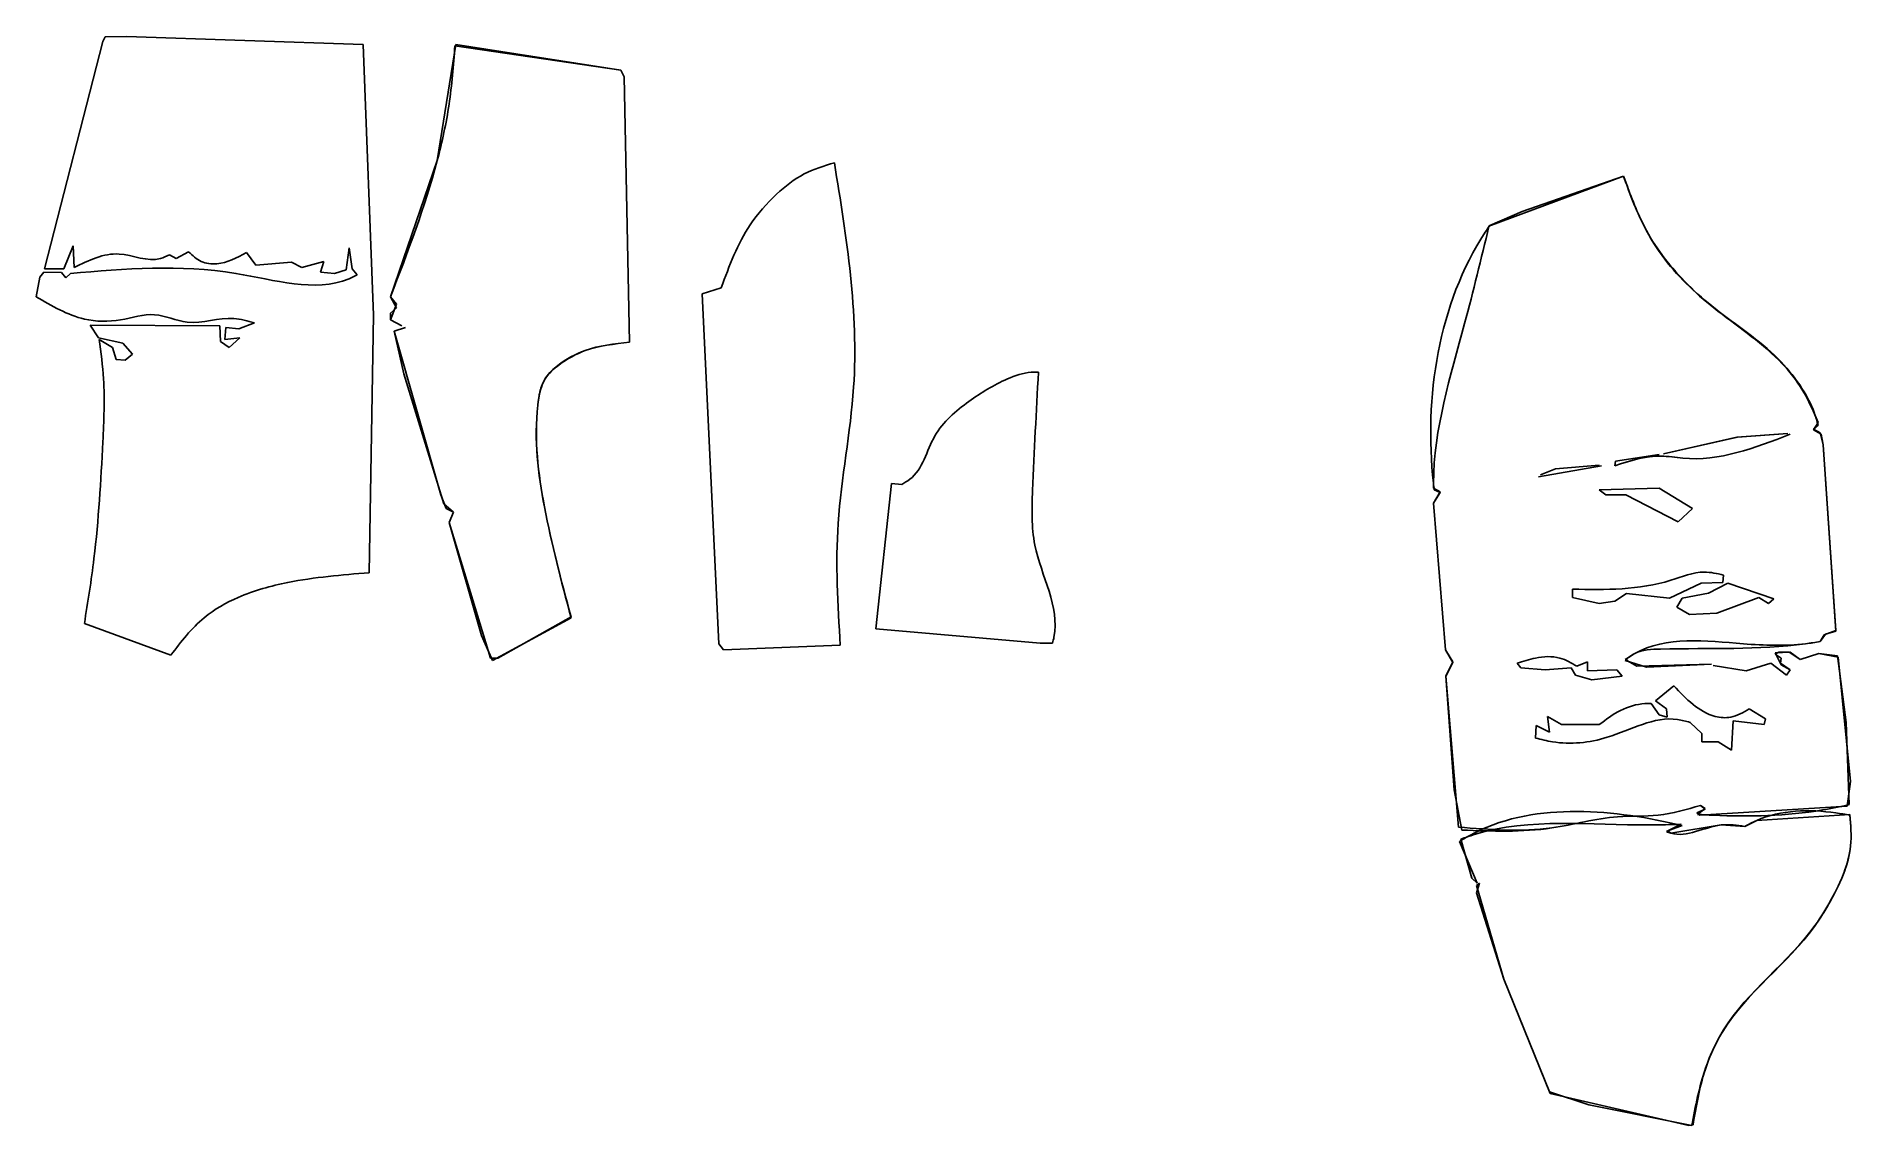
# Model space of a CAD drawing. Header units: metres. Extents: x 1 to 118, y 4 to 74.
import ezdxf

# ---------------------------------------------------------------- set-up
doc = ezdxf.new("R2010")
doc.units = ezdxf.units.M

msp = doc.modelspace()

# ---------------------------------------------------------------- linework, layer by layer
at = {"color": 5}
for points in [[(1.86, 59.37), (5.62, 74.03), (5.77, 74.32)], [(5.77, 74.32), (7.15, 74.36), (22.4, 73.83)], [(22.4, 73.83), (23.07, 56.38), (22.78, 39.79)], [(24.16, 57.58), (27.17, 66.36), (28.36, 73.83)], [(39.56, 54.64), (39.22, 71.76), (38.99, 72.19)], [(38.99, 72.19), (39.22, 71.76), (39.56, 54.64)], [(94.99, 62.16), (97.08, 63.08), (103.61, 65.35)], [(1.33, 57.58), (1.57, 58.84), (1.81, 59.17)], [(21.3, 59.32), (20.54, 59.08), (19.64, 59.17)], [(13.54, 55.6), (14.39, 55.51), (15.39, 55.89)], [(27.74, 43.93), (27.4, 44.8), (24.4, 55.36)], [(24.4, 55.36), (25.02, 52.61), (27.6, 44.22)], [(106.19, 47.45), (110.9, 48.52), (114.19, 48.76)], [(114.19, 48.76), (110.95, 48.52), (106.19, 47.45)], [(116.29, 48.8), (116.48, 48.03), (117.29, 36.02)], [(117.29, 36.07), (116.48, 48.03), (116.34, 48.71)], [(98.27, 46.1), (99.23, 46.49), (102.04, 46.73)], [(102.04, 46.73), (99.23, 46.49), (98.27, 46.1)], [(107.14, 43.07), (103.76, 44.8), (102.47, 44.8)], [(92.6, 34), (92.13, 34.82), (91.36, 44.27)], [(91.36, 44.27), (92.13, 34.82), (92.6, 34.05)], [(30.74, 34.14), (30.03, 35.74), (27.93, 43.02)], [(110, 39.16), (108.62, 39.11), (106.57, 38.15)], [(107.38, 38.15), (109.09, 38.48), (110.33, 39.11)], [(103.8, 38.44), (103.04, 37.95), (102.04, 37.81)], [(112.33, 38.2), (109.62, 37.18), (107.85, 37.09)], [(30.6, 34.29), (31.07, 34.29), (35.79, 36.94)], [(92.6, 34.05), (92.17, 33.13), (92.98, 23.39)], [(109.28, 33.9), (105.09, 33.71), (103.71, 34.14)], [(113.1, 33.95), (111.52, 33.47), (109.38, 33.81)], [(109.38, 33.81), (111.52, 33.47), (113.1, 33.95)], [(117.43, 34.34), (116.19, 34.58), (115, 34.19)], [(115, 34.19), (116.19, 34.58), (117.39, 34.43)], [(117.39, 34.43), (117.96, 30.14), (118.15, 24.84)], [(118.01, 24.74), (118.24, 26.33), (117.43, 34.34)], [(93.18, 23.2), (92.7, 25.8), (92.17, 33.13)], [(100.23, 33.66), (98.56, 33.52), (96.99, 33.66)], [(106.66, 23), (109.9, 23.53), (111.43, 23.44)], [(111.43, 23.44), (112.19, 23.82), (118.2, 24.21)], [(93.13, 22.62), (93.84, 20.11), (94.18, 19.77)], [(98.89, 6.22), (95.89, 13.6), (94.13, 19.63)], [(94.13, 19.15), (95.89, 13.6), (98.85, 6.32)], [(98.85, 6.32), (101.37, 5.5), (108, 4.15)]]:
    msp.add_lwpolyline(points, dxfattribs=at)
at = {"color": 6}
for points in [[(38.99, 72.19), (28.31, 73.74)], [(28.36, 73.83), (38.99, 72.19)], [(103.61, 65.35), (94.94, 62.12)], [(3.72, 60.86), (3.1, 59.37)], [(3.77, 59.46), (3.72, 60.86)], [(10.34, 60.04), (9.91, 60.28)], [(11.15, 60.48), (10.34, 60.04)], [(15.49, 59.61), (14.87, 60.43)], [(17.78, 59.8), (15.49, 59.61)], [(18.44, 59.46), (17.78, 59.8)], [(19.87, 59.85), (18.44, 59.46)], [(19.64, 59.17), (19.87, 59.85)], [(21.49, 60.72), (21.3, 59.32)], [(21.69, 59.37), (21.49, 60.72)], [(1.81, 59.17), (2.95, 59.13)], [(3.1, 59.37), (1.86, 59.37)], [(2.95, 59.13), (3.24, 58.79)], [(3.24, 58.79), (3.53, 59.08)], [(22.02, 58.98), (21.69, 59.37)], [(24.16, 57.58), (24.54, 57.1)], [(24.54, 56.86), (24.16, 57.58)], [(44.23, 57.77), (45.47, 58.16)], [(45.32, 35.21), (44.23, 57.77)], [(24.54, 57.1), (24.16, 56.09)], [(24.16, 56.52), (24.54, 56.86)], [(24.16, 56.09), (24.16, 56.52)], [(5.34, 54.93), (4.81, 55.75)], [(4.81, 55.75), (13.15, 55.7)], [(13.15, 55.7), (13.2, 54.69)], [(13.49, 54.83), (13.54, 55.6)], [(24.16, 56.09), (24.88, 55.7)], [(24.88, 55.7), (24.16, 56.09)], [(24.4, 55.36), (25.12, 55.6)], [(25.12, 55.6), (24.4, 55.36)], [(6.91, 54.59), (5.34, 54.93)], [(5.39, 54.83), (6.24, 54.3)], [(6.24, 54.3), (6.48, 53.53)], [(7.53, 53.87), (6.91, 54.59)], [(7.05, 53.48), (7.53, 53.87)], [(13.2, 54.69), (13.77, 54.3)], [(14.44, 54.93), (13.49, 54.83)], [(13.77, 54.3), (14.44, 54.93)], [(6.48, 53.53), (7.05, 53.48)], [(115.86, 49), (116.15, 49.48)], [(116.15, 49.29), (115.86, 49.05)], [(115.86, 49.05), (116.29, 48.8)], [(116.34, 48.71), (115.86, 49)], [(103.04, 46.68), (103.09, 46.97)], [(103.09, 46.97), (103.04, 46.68)], [(103.09, 46.97), (105.9, 47.41)], [(105.9, 47.41), (103.09, 46.97)], [(98.13, 45.96), (102.18, 46.68)], [(102.18, 46.68), (98.13, 45.96)], [(55.43, 36.17), (56.43, 45.53)], [(56.43, 45.53), (57.1, 45.48)], [(91.36, 45.24), (91.79, 45)], [(91.79, 45), (91.36, 44.27)], [(91.36, 44.27), (91.79, 44.95)], [(91.79, 44.95), (91.41, 45.14)], [(102.04, 45.14), (105.9, 45.24)], [(102.47, 44.8), (102.04, 45.14)], [(105.9, 45.24), (108.05, 43.93)], [(27.6, 44.22), (28.21, 43.69)], [(28.21, 43.69), (27.74, 43.93)], [(27.93, 43.02), (28.21, 43.69)], [(28.21, 43.69), (27.93, 43.02)], [(108.05, 43.93), (107.14, 43.07)], [(27.93, 43.02), (30.6, 34.29)], [(100.32, 38.2), (100.32, 38.73)], [(110.05, 39.64), (110, 39.16)], [(110.33, 39.11), (113.29, 38.1)], [(102.04, 37.81), (100.32, 38.2)], [(106.57, 38.15), (103.8, 38.44)], [(107.04, 37.57), (107.38, 38.15)], [(107.85, 37.09), (107.04, 37.57)], [(112.95, 37.81), (112.33, 38.2)], [(113.29, 38.1), (112.95, 37.81)], [(10.01, 34.48), (4.43, 36.51)], [(35.79, 36.89), (30.74, 34.14)], [(45.61, 34.82), (45.32, 35.21)], [(53.14, 35.11), (45.61, 34.82)], [(66.01, 35.25), (55.43, 36.17)], [(66.82, 35.25), (66.01, 35.25)], [(116.62, 35.83), (116.29, 35.35)], [(116.29, 35.35), (116.53, 35.78)], [(116.53, 35.78), (117.29, 36.07)], [(117.29, 36.02), (116.62, 35.83)], [(92.17, 33.13), (92.6, 34)], [(96.99, 33.66), (96.75, 33.95)], [(100.61, 33.76), (101.28, 34.05)], [(101.28, 34.05), (101.28, 33.47)], [(103.71, 34.19), (104.47, 33.76)], [(114.1, 33.18), (113.1, 33.95)], [(113.1, 33.95), (114.1, 33.18)], [(113.62, 34.67), (113.38, 34.53)], [(113.38, 34.63), (114.34, 34.67)], [(113.76, 33.85), (113.38, 34.63)], [(113.38, 34.53), (113.76, 34.29)], [(114.29, 34.67), (113.62, 34.67)], [(113.76, 34.29), (113.72, 33.95)], [(113.72, 33.95), (114.34, 33.52)], [(115, 34.19), (114.29, 34.67)], [(114.34, 34.67), (115, 34.19)], [(100.51, 33.18), (100.23, 33.66)], [(101.56, 32.89), (100.51, 33.18)], [(101.28, 33.47), (103.18, 33.52)], [(103.52, 33.13), (101.56, 32.89)], [(103.18, 33.52), (103.52, 33.13)], [(104.47, 33.76), (109.28, 33.9)], [(114.34, 33.52), (113.76, 33.85)], [(114.34, 33.52), (114.1, 33.18)], [(114.1, 33.18), (114.34, 33.52)], [(105.66, 31.54), (106.85, 32.5)], [(98.85, 29.51), (98.7, 30.53)], [(98.7, 30.53), (99.61, 30)], [(105.38, 31.35), (105.9, 30.62)], [(106.38, 31.01), (105.66, 31.54)], [(105.9, 30.62), (106.42, 30.48)], [(106.42, 30.48), (106.38, 31.01)], [(111.71, 31.01), (112.76, 30.38)], [(97.94, 29.13), (97.99, 29.95)], [(97.99, 29.95), (98.85, 29.51)], [(99.61, 30), (102.04, 30)], [(108.66, 29.42), (107.9, 30.14)], [(108.66, 28.89), (108.66, 29.42)], [(110.67, 30.24), (110.57, 28.36)], [(112.67, 30), (110.67, 30.24)], [(112.76, 30.38), (112.67, 30)], [(109.71, 28.89), (108.66, 28.89)], [(110.57, 28.36), (109.71, 28.89)], [(108.38, 24.21), (108.86, 24.6)], [(108.52, 24.16), (118.01, 24.74)], [(108.57, 24.79), (108.86, 24.55)], [(108.86, 24.6), (108.57, 24.79)], [(106.38, 23.1), (107.33, 23.58)], [(107.38, 23.49), (106.47, 23.15)], [(108.86, 24.55), (108.33, 24.31)], [(108.33, 24.31), (108.52, 24.16)], [(94.18, 19.77), (93.03, 22.47)], [(106.47, 23.15), (106.66, 23)], [(94.13, 19.63), (94.32, 19.77)], [(94.32, 19.77), (94.13, 19.15)], [(107.81, 4.15), (98.89, 6.22)], [(108.09, 4.2), (107.81, 4.15)]]:
    msp.add_lwpolyline(points, dxfattribs=at)
at = {"color": 4}
for points in [[(28.31, 73.74), (27.93, 69.98), (27.17, 66.36), (24.16, 57.58)], [(45.47, 58.16), (47.33, 62.21), (49.04, 64.19), (50.81, 65.49), (52.76, 66.21)], [(52.76, 66.21), (54, 51.75), (53, 42.97), (53.14, 35.11)], [(103.61, 65.35), (105.09, 61.83), (106.23, 60.09), (109.52, 56.81), (113.57, 53.58), (114.96, 51.89), (115.91, 50.06), (116.15, 49.29)], [(116.15, 49.48), (115, 51.79), (113.62, 53.48), (109.43, 56.86), (106.09, 60.23), (104.8, 62.4), (103.61, 65.35)], [(91.41, 45.14), (91.36, 45.57), (94.7, 61.73), (94.99, 62.16)], [(94.94, 62.12), (93.37, 55.85), (91.36, 45.57), (91.36, 45.24)], [(3.53, 59.08), (14.2, 59.08), (21.49, 58.74), (22.02, 58.98)], [(9.91, 60.28), (9.34, 60.04), (6.67, 60.33), (3.77, 59.46)], [(14.87, 60.43), (12.96, 59.7), (11.96, 59.85), (11.15, 60.48)], [(15.39, 55.89), (14.06, 56.18), (11.06, 55.94), (8.96, 56.42), (6.77, 56.09), (4.43, 56.14), (1.33, 57.58)], [(4.43, 36.51), (5.05, 40.7), (5.62, 48.23), (5.67, 52.28), (5.39, 54.83)], [(35.79, 36.94), (34.08, 44.03), (33.65, 50.59), (34.17, 52.37), (34.93, 53.15), (36.7, 54.11), (39.56, 54.64)], [(39.56, 54.64), (36.7, 54.11), (35.03, 53.19), (34.12, 52.28), (33.65, 50.59), (34.08, 44.03), (35.79, 36.89)], [(57.1, 45.48), (57.62, 45.81), (59.24, 48.61), (61.43, 50.83), (63.91, 52.28), (65.44, 52.71), (65.91, 52.71)], [(65.91, 52.71), (65.53, 45.09), (65.68, 41.57), (66.91, 35.64), (66.82, 35.25)], [(103.04, 46.68), (106, 47.31), (107.43, 47.17), (114.34, 48.71)], [(114.34, 48.71), (107.43, 47.17), (106.04, 47.31), (103.04, 46.68)], [(22.78, 39.79), (17.54, 39.16), (14.35, 38.2), (12.15, 36.89), (10.01, 34.48)], [(100.32, 38.73), (106.66, 39.3), (108.81, 39.83), (110.05, 39.64)], [(116.29, 35.35), (115.34, 35.21), (111.33, 35.21), (104.33, 34.58), (103.71, 34.19)], [(103.71, 34.14), (104.33, 34.58), (106, 34.87), (115.34, 35.21), (116.29, 35.35)], [(96.75, 33.95), (97.94, 34.29), (99.51, 34.29), (100.61, 33.76)], [(106.85, 32.5), (108.09, 31.3), (109.52, 30.53), (110.52, 30.48), (111.71, 31.01)], [(107.9, 30.14), (107.09, 30.33), (102.56, 29.18), (99.04, 28.89), (97.94, 29.13)], [(102.04, 30), (103.42, 30.91), (104.99, 31.35), (105.38, 31.35)], [(92.98, 23.39), (98.99, 23.34), (103.23, 24.06), (105.85, 24.16), (108.57, 24.79)], [(93.03, 22.47), (93.7, 22.86), (107, 23.58), (107.38, 23.49)], [(108.57, 24.79), (105.85, 24.16), (103.23, 24.06), (98.99, 23.34), (93.18, 23.2)], [(118.15, 24.84), (116.43, 24.5), (109.38, 24.16), (108.38, 24.21)], [(107.33, 23.58), (105.28, 23.53), (93.99, 22.91), (93.13, 22.62)], [(111.43, 23.44), (109.9, 23.53), (106.66, 23), (106.38, 23.1)], [(108, 4.15), (108.9, 7.86), (110.05, 10.32), (115.96, 17.07), (117.01, 18.76), (118.24, 22.18), (118.2, 24.16)], [(118.2, 24.21), (118.24, 22.18), (116.96, 18.66), (115.91, 16.98), (110, 10.22), (108.86, 7.72), (108.09, 4.2)], [(118.2, 24.16), (117.29, 24.31), (112.19, 23.82), (111.43, 23.44)]]:
    msp.add_spline(points, degree=3, dxfattribs=at)

doc.saveas('drawing.dxf')
